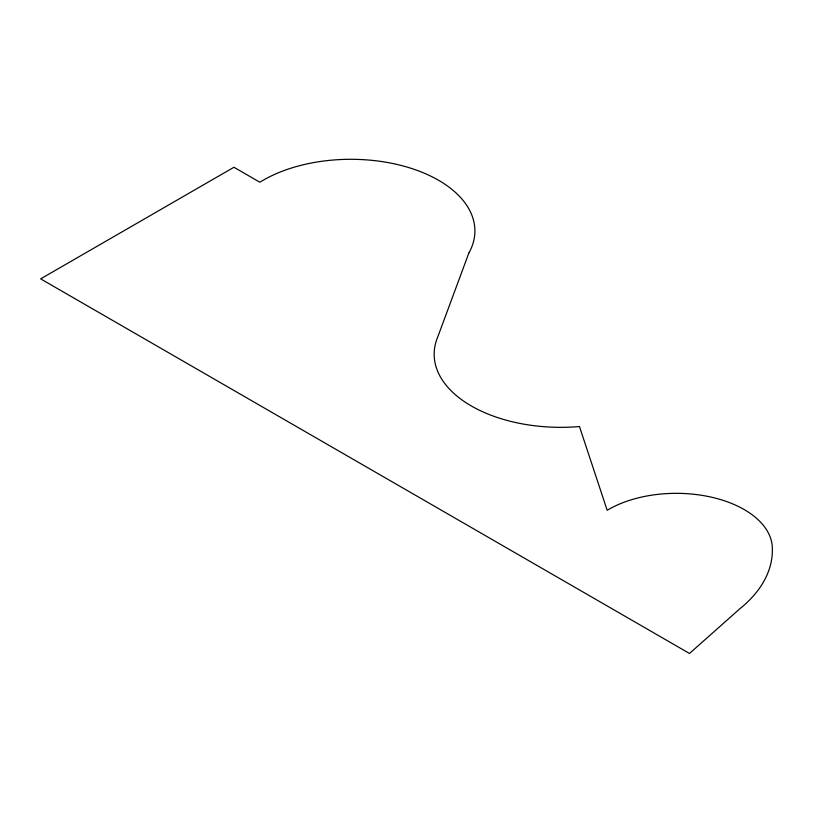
<?xml version="1.0" encoding="UTF-8"?>
<svg xmlns="http://www.w3.org/2000/svg" width="813" height="813" viewBox="0 0 813 813"><rect width="100%" height="100%" fill="white"/><g stroke="black" fill="none" stroke-linecap="round" stroke-linejoin="round"><path stroke-width="1.22" d="M468.837 253.056L437.821 336.785A126.645 73.119 0 0 0 579.476 426.54L607.169 510.279A96.056 55.457 0 0 1 712.757 497.485A96.056 55.457 0 0 1 772.35 549.415A174.206 100.578 0 0 1 739.678 608.917L689.495 653.469L40.65 278.869L233.941 167.265L259.855 182.224A124.074 71.635 0 0 1 413.644 169.155A124.074 71.635 0 0 1 468.837 253.056"/></g></svg>
